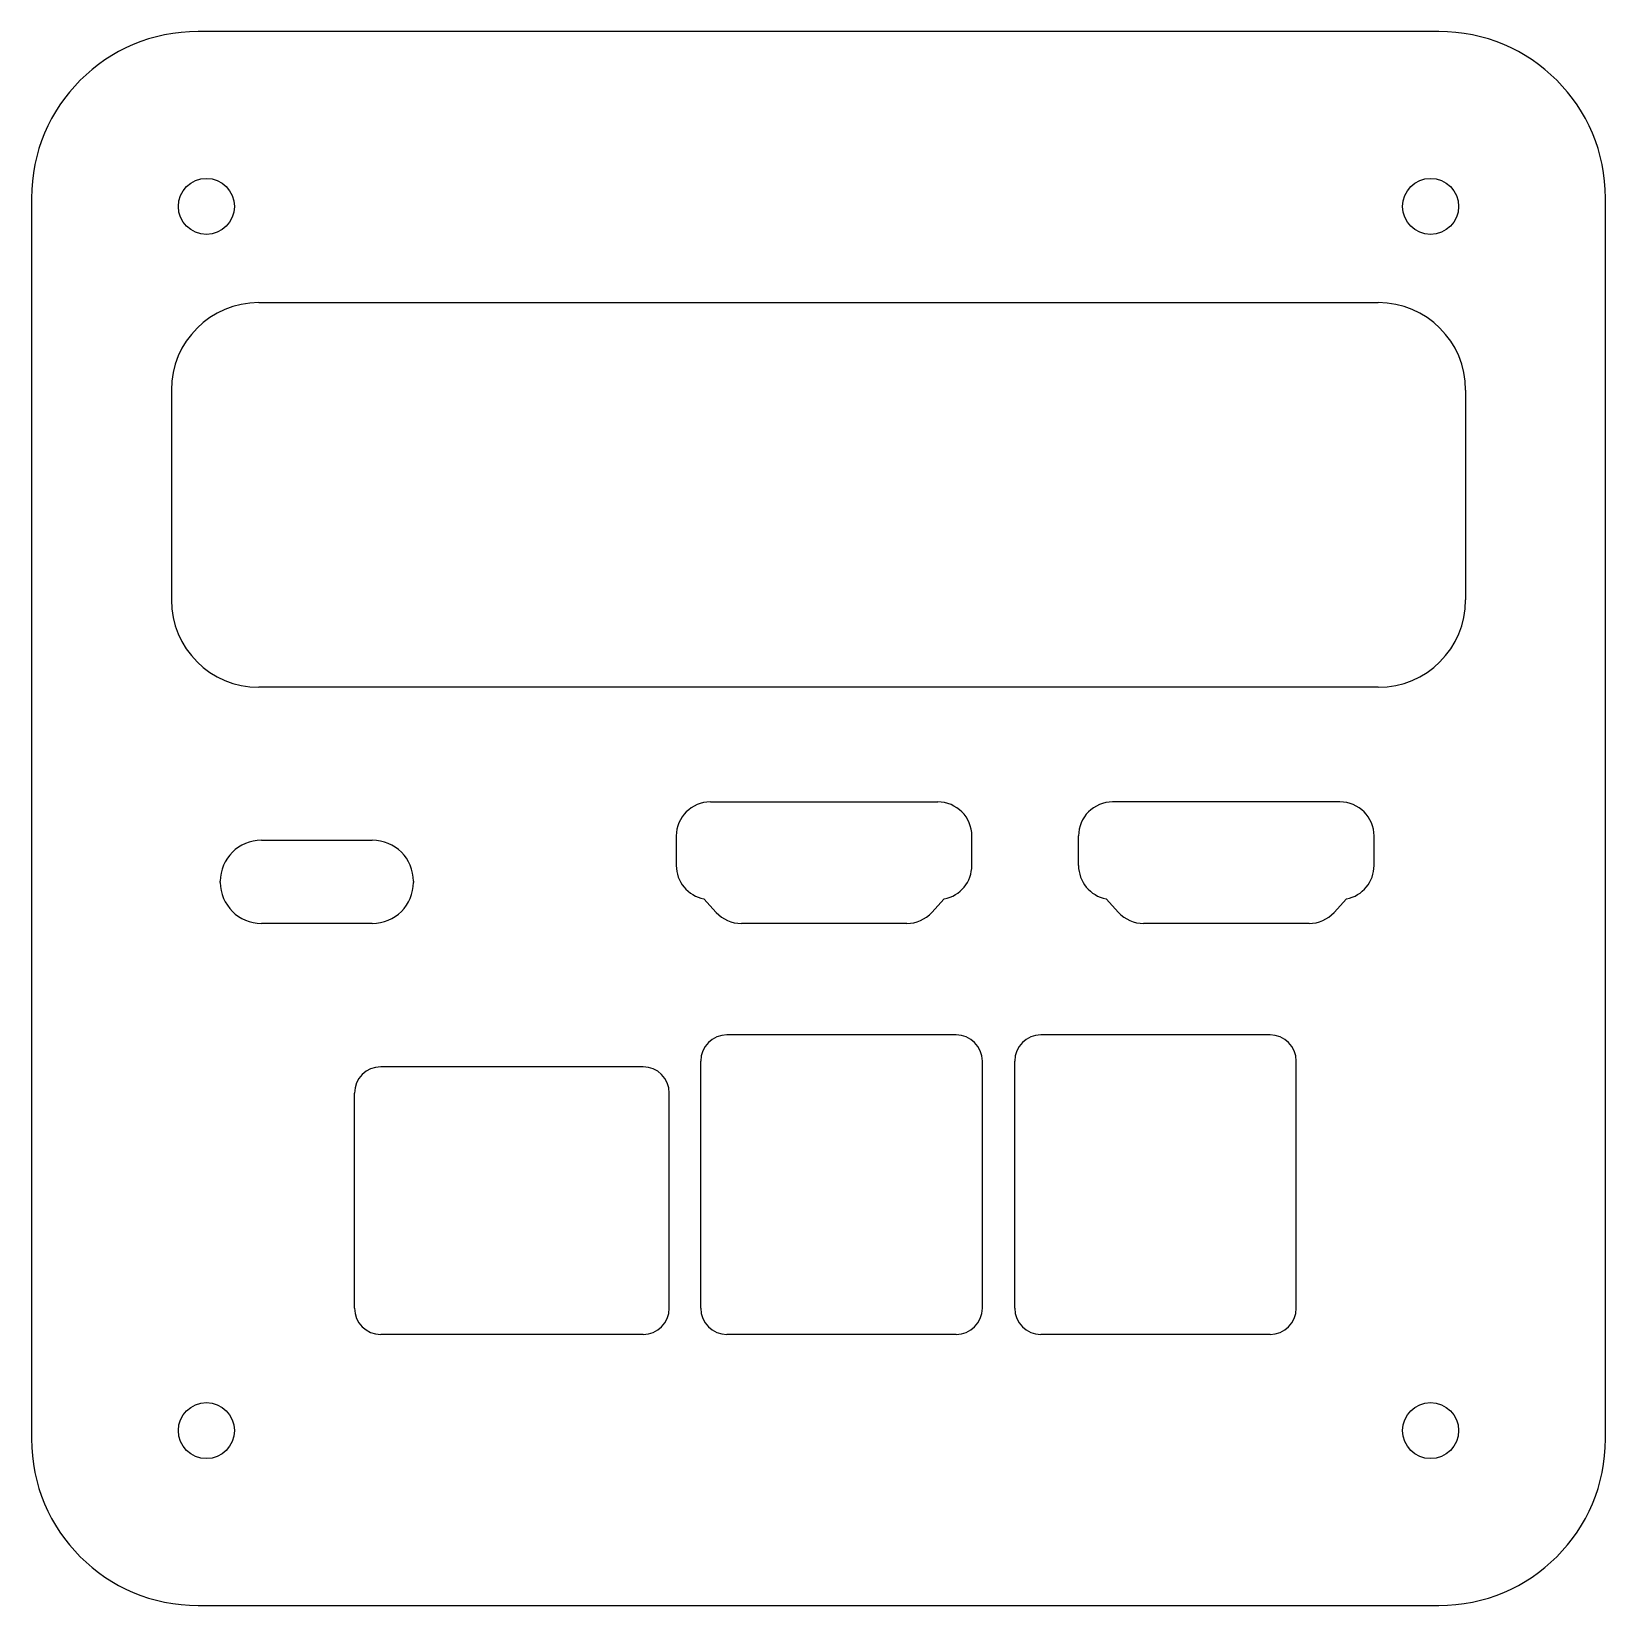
# Model space of a CAD drawing. Extents: x -45 to 45, y -45 to 45.
import ezdxf

# ---------------------------------------------------------------- set-up
doc = ezdxf.new("R2010")
doc.units = 0
doc.layers.add('VISIBLE', color=7, linetype='CONTINUOUS')

msp = doc.modelspace()

# ---------------------------------------------------------------- linework, layer by layer
at = {"layer": 'VISIBLE'}
for p, q in [((35.475, 45), (-35.475, 45)), ((-45, 35.475), (-45, -35.475)), ((45, -35.475), (45, 35.475)), ((-32, 29.5), (32, 29.5)), ((-37, 24.5), (-37, 12.5)), ((37, 24.5), (37, 12.5)), ((32, 7.5), (-32, 7.5)), ((-6.182, 0.95), (6.818, 0.95)), ((29.818, 0.95), (16.818, 0.95)), ((-31.852, -1.24), (-25.512, -1.24)), ((-8.132, -1), (-8.132, -2.684)), ((8.768, -2.684), (8.768, -1)), ((14.868, -2.684), (14.868, -1)), ((31.768, -2.684), (31.768, -1)), ((-34.202, -3.65), (-34.202, -3.59)), ((-23.162, -3.59), (-23.162, -3.65)), ((-6.555, -4.597), (-5.849, -5.368)), ((7.192, -4.597), (6.486, -5.368)), ((17.151, -5.368), (16.445, -4.597)), ((29.486, -5.368), (30.192, -4.597)), ((-25.512, -6), (-31.852, -6)), ((5.048, -6), (-4.412, -6)), ((28.048, -6), (18.588, -6)), ((7.868, -12.375), (-5.232, -12.375)), ((25.818, -12.375), (12.718, -12.375)), ((-10.032, -14.2), (-25.032, -14.2)), ((-6.732, -28), (-6.732, -13.875)), ((9.368, -28), (9.368, -13.875)), ((11.218, -28), (11.218, -13.875)), ((27.318, -28), (27.318, -13.875)), ((-26.532, -28), (-26.532, -15.7)), ((-8.532, -28), (-8.532, -15.7)), ((-10.032, -29.5), (-25.032, -29.5)), ((7.868, -29.5), (-5.232, -29.5)), ((25.818, -29.5), (12.718, -29.5)), ((-35.475, -45), (35.475, -45))]:
    msp.add_line(p, q, dxfattribs=at)
for centre in [(-35, 35), (35, 35), (-35, -35), (35, -35)]:
    msp.add_circle(centre, 1.6, dxfattribs=at)
for centre, radius, start, end in [((-35.475, 35.475), 9.525, 90, 180), ((35.475, 35.475), 9.525, 0, 90), ((-32, 24.5), 5, 90, 180), ((32, 24.5), 5, 0, 90), ((-32, 12.5), 5, 180, 270), ((32, 12.5), 5, 270, 0), ((-6.182, -1), 1.95, 90, 180), ((6.818, -1), 1.95, 0, 90), ((16.818, -1), 1.95, 90, 180), ((29.818, -1), 1.95, 0, 90), ((-31.852, -3.59), 2.35, 90, 180), ((-25.512, -3.59), 2.35, 0, 90), ((-6.182, -2.684), 1.95, 180, 258.95649), ((6.818, -2.684), 1.95, 281.0435, 0), ((16.818, -2.684), 1.95, 180, 258.95649), ((29.818, -2.684), 1.95, 281.0435, 0), ((-31.852, -3.65), 2.35, 180, 270), ((-25.512, -3.65), 2.35, 270, 0), ((-4.412, -4.05), 1.95, 222.51042, 270), ((5.048, -4.05), 1.95, 270, 317.48954), ((18.588, -4.05), 1.95, 222.51042, 270), ((28.048, -4.05), 1.95, 270, 317.48954), ((-5.232, -13.875), 1.5, 90, 180), ((7.868, -13.875), 1.5, 0, 90), ((12.718, -13.875), 1.5, 90, 180), ((25.818, -13.875), 1.5, 0, 90), ((-25.032, -15.7), 1.5, 90, 180), ((-10.032, -15.7), 1.5, 0, 90), ((-25.032, -28), 1.5, 180, 270), ((-10.032, -28), 1.5, 270, 0), ((-5.232, -28), 1.5, 180, 270), ((7.868, -28), 1.5, 270, 0), ((12.718, -28), 1.5, 180, 270), ((25.818, -28), 1.5, 270, 0), ((-35.475, -35.475), 9.525, 180, 270), ((35.475, -35.475), 9.525, 270, 0)]:
    msp.add_arc(centre, radius, start, end, dxfattribs=at)

doc.saveas('drawing.dxf')
